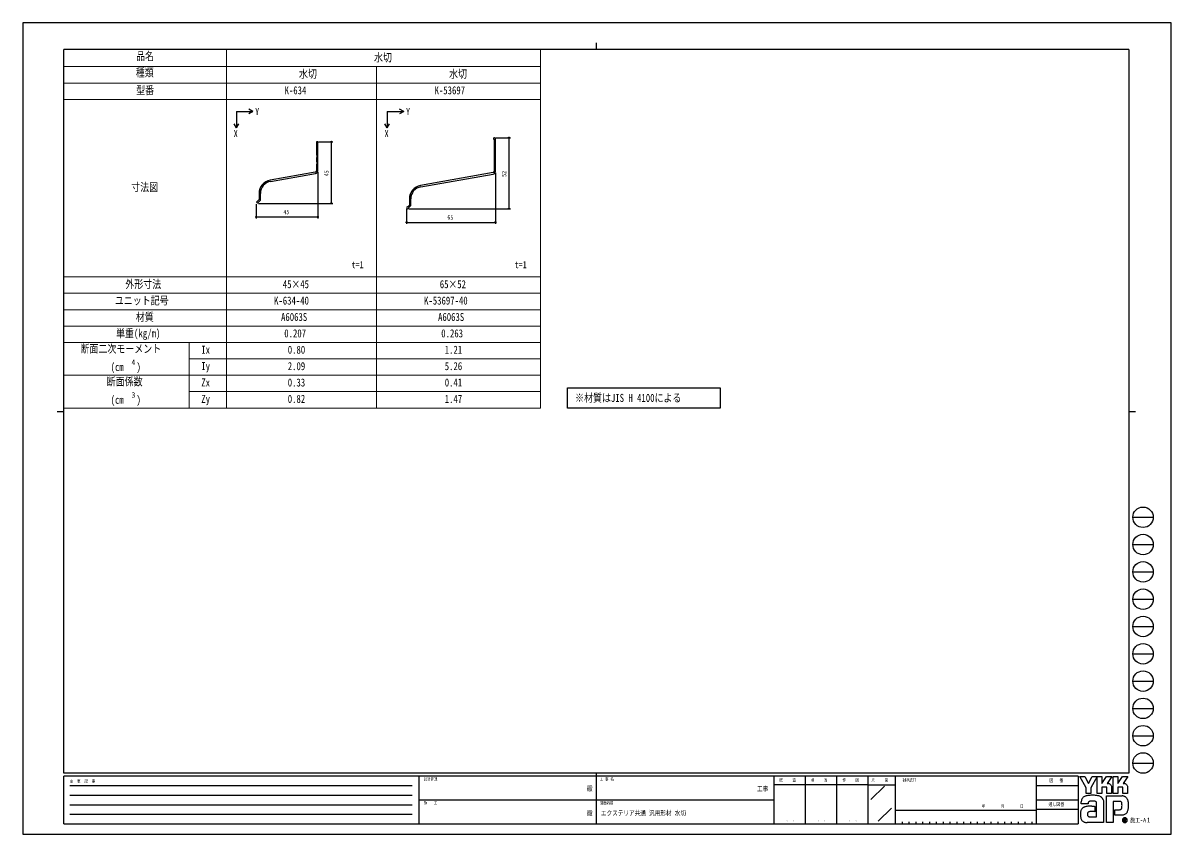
# Model space of a CAD drawing. Units: millimetres on the paper. Extents: x -420 to 420, y -297 to 297.
import ezdxf
from ezdxf.enums import TextEntityAlignment as Align

# ---------------------------------------------------------------- set-up
doc = ezdxf.new("R2010")
doc.units = ezdxf.units.MM
doc.header["$PDMODE"] = 32
doc.header["$PDSIZE"] = 0.5
doc.layers.add('0-1_TABLE1', color=7, linetype='Continuous', lineweight=18)
for name, color, linetype in [('0-2_USER1', 3, 'Continuous'), ('0-3_YKK_11', 7, 'Continuous'), ('0-4_YKK_12', 2, 'Continuous'), ('0-5_YKK_D', 6, 'Continuous'), ('0-6_YKK_ZWAK', 7, 'Continuous')]:
    doc.layers.add(name, color=color, linetype=linetype)
doc.styles.add('ＭＳ ゴシック', font='')
doc.styles.get('ＭＳ ゴシック').set_extended_font_data('MS Gothic')

msp = doc.modelspace()

# ---------------------------------------------------------------- linework, layer by layer
at = {"layer": '0-1_TABLE1'}
for p, q in [((-271.498, 277), (-271.498, 15)), ((-41.498, 277), (-41.498, 15)), ((-390.498, 265), (-41.498, 265)), ((-161.498, 265), (-161.498, 15)), ((-390.498, 253), (-41.498, 253)), ((-390.498, 241), (-41.498, 241)), ((-390.498, 111), (-41.498, 111)), ((-390.498, 99), (-41.498, 99)), ((-390.498, 87), (-41.498, 87)), ((-390.498, 75), (-41.498, 75)), ((-390.498, 63), (-41.498, 63)), ((-298.831, 63), (-298.831, 15)), ((-298.831, 51), (-41.498, 51)), ((-390.498, 39), (-41.498, 39)), ((-298.831, 27), (-41.498, 27)), ((-390.498, 15), (-41.498, 15))]:
    msp.add_line(p, q, dxfattribs=at)
at = {"layer": '0-2_USER1'}
for p, q in [((-264.118, 232.226), (-252.118, 232.226)), ((-264.118, 232.226), (-264.118, 220.226)), ((-252.118, 232.226), (-255.118, 233.959)), ((-252.118, 232.226), (-255.118, 230.494)), ((-153.618, 232.226), (-141.618, 232.226)), ((-153.618, 232.226), (-153.618, 220.226)), ((-141.618, 232.226), (-144.618, 233.959)), ((-141.618, 232.226), (-144.618, 230.494)), ((-264.118, 220.226), (-265.85, 223.226)), ((-264.118, 220.226), (-262.386, 223.226)), ((-153.618, 220.226), (-155.35, 223.226)), ((-153.618, 220.226), (-151.886, 223.226))]:
    msp.add_line(p, q, dxfattribs=at)
at = {"layer": '0-3_YKK_11'}
for p, q in [((-74.449, 188.319), (-74.449, 212.244)), ((-206.403, 187.76), (-239.313, 181.957)), ((-239.139, 180.972), (-206.229, 186.775)), ((-76.076, 187.37), (-129.186, 178.005)), ((-129.013, 177.02), (-76.102, 186.35))]:
    msp.add_line(p, q, dxfattribs=at)
for points in [[(-75.429, 211.602), (-75.249, 211.328), (-75.249, 188.354)], [(-204.577, 188.744), (-204.577, 209.905), (-205.577, 209.905), (-205.577, 200.405), (-205.277, 200.232), (-205.277, 198.579), (-205.577, 198.405), (-205.577, 195.405), (-205.277, 195.232), (-205.277, 193.579), (-205.577, 193.405), (-205.577, 188.744)], [(-247.577, 172.109), (-247.577, 167.612), (-249.43, 165.759), (-248.723, 165.052), (-246.577, 167.198), (-246.577, 172.109)], [(-137.45, 168.157), (-137.45, 163.651), (-138.677, 162.424), (-138.847, 162.339)], [(-138.055, 161.547), (-137.97, 161.716), (-136.45, 163.237), (-136.45, 168.157)]]:
    msp.add_lwpolyline(points, dxfattribs=at)
for centre, radius, start, end in [((-75.149, 212.244), 0.7, 0.00001, 246.42165), ((-206.577, 188.744), 1, 280.00001, 359.99999), ((-206.577, 188.744), 2, 280.00001, 359.99999), ((-76.449, 188.319), 2, 279.99994, 359.99997), ((-76.249, 188.354), 1, 279.99973, 0.00005), ((-237.577, 172.109), 10, 100.00001, 179.99999), ((-237.577, 172.109), 9, 100.00001, 179.99999), ((-127.45, 168.157), 10, 99.99973, 179.99999), ((-127.45, 168.157), 9, 100, 180.0001), ((-138.748, 161.646), 0.7, 98.13015, 351.87087)]:
    msp.add_arc(centre, radius, start, end, dxfattribs=at)
at = {"layer": '0-4_YKK_12'}
msp.add_lwpolyline([(-21.498, 29.886), (90.316, 29.886), (90.316, 15), (-21.498, 15)], close=True, dxfattribs=at)
at = {"layer": '0-5_YKK_D'}
for p, q in [((-74.149, 212.944), (-63.449, 212.944)), ((-64.449, 160.946), (-64.449, 212.944)), ((-204.077, 209.905), (-193.577, 209.905)), ((-194.577, 164.905), (-194.577, 209.905)), ((-204.577, 187.744), (-204.577, 153.905)), ((-74.449, 187.319), (-74.449, 149.946)), ((-249.577, 164.405), (-249.577, 153.905)), ((-248.077, 164.905), (-193.577, 164.905)), ((-139.448, 160.646), (-139.448, 149.946)), ((-137.748, 160.946), (-63.449, 160.946)), ((-249.577, 154.905), (-204.577, 154.905)), ((-139.448, 150.946), (-74.449, 150.946))]:
    msp.add_line(p, q, dxfattribs=at)
for centre in [(-194.577, 209.905), (-64.449, 212.944), (-194.577, 164.905), (-64.449, 160.946), (-249.577, 154.905), (-204.577, 154.905), (-139.448, 150.946), (-74.449, 150.946)]:
    msp.add_circle(centre, 0.425, dxfattribs=at)
at = {"layer": '0-6_YKK_ZWAK'}
for p, q in [((-0.498, 282.5), (-0.498, 277.5)), ((389.502, 277.5), (-390.498, 277.5)), ((-390.498, -252.5), (-390.498, 277.5)), ((389.502, 277.5), (389.502, -252.5)), ((-395.498, 12.5), (-390.498, 12.5)), ((389.502, 12.5), (394.502, 12.5)), ((392.502, -65), (407.502, -65)), ((392.502, -85), (407.502, -85)), ((392.502, -105), (407.502, -105)), ((392.502, -125), (407.502, -125)), ((392.502, -145), (407.502, -145)), ((392.502, -165), (407.502, -165)), ((392.502, -185), (407.502, -185)), ((392.502, -205), (407.502, -205)), ((392.502, -225), (407.502, -225)), ((392.502, -245), (407.502, -245)), ((389.502, -252.5), (-390.498, -252.5)), ((-130.498, -254.5), (-390.498, -254.5)), ((-390.498, -289.5), (-390.498, -254.5)), ((-130.498, -254.5), (-130.498, -289.5)), ((-0.498, -254.5), (-130.498, -254.5)), ((-0.498, -252.5), (-0.498, -289.5)), ((129.502, -254.5), (-0.498, -254.5)), ((152.502, -254.5), (152.502, -289.5)), ((175.502, -254.5), (175.502, -289.5)), ((198.502, -254.5), (198.502, -289.5)), ((218.502, -254.5), (198.502, -254.5)), ((321.752, -254.5), (218.502, -254.5)), ((218.502, -254.5), (218.502, -289.5)), ((321.752, -254.5), (321.752, -289.5)), ((352.502, -254.5), (321.752, -254.5)), ((352.502, -254.5), (352.502, -289.5)), ((-386.248, -261.5), (-135.498, -261.5)), ((-386.248, -268.5), (-135.498, -268.5)), ((198.502, -261), (129.502, -261)), ((198.502, -261), (218.502, -261)), ((200.71, -271.829), (210.504, -262.036)), ((321.752, -261.5), (352.502, -261.5)), ((-386.248, -275.5), (-135.498, -275.5)), ((-129.748, -272), (-0.498, -272)), ((-0.498, -272), (129.502, -272)), ((321.752, -272), (352.502, -272)), ((-386.248, -282.5), (-135.498, -282.5)), ((206.067, -287.599), (215.689, -277.977)), ((218.502, -279.5), (321.752, -279.5)), ((352.502, -279), (321.752, -279)), ((387.916, -285.572), (387.916, -285.572)), ((-390.498, -289.5), (-130.498, -289.5)), ((-130.498, -289.5), (-0.498, -289.5)), ((-0.498, -289.5), (129.502, -289.5)), ((129.502, -289.5), (198.502, -289.5)), ((198.502, -289.5), (218.502, -289.5)), ((218.502, -289.5), (321.752, -289.5)), ((223.502, -288), (223.502, -289.5)), ((228.502, -288), (228.502, -289.5)), ((233.502, -288), (233.502, -289.5)), ((238.502, -288), (238.502, -289.5)), ((243.502, -288), (243.502, -289.5)), ((248.502, -288), (248.502, -289.5)), ((253.502, -288), (253.502, -289.5)), ((258.502, -288), (258.502, -289.5)), ((263.502, -288), (263.502, -289.5)), ((268.502, -288), (268.502, -289.5)), ((273.502, -288), (273.502, -289.5)), ((278.502, -288), (278.502, -289.5)), ((283.502, -288), (283.502, -289.5)), ((288.502, -288), (288.502, -289.5)), ((293.502, -288), (293.502, -289.5)), ((298.502, -288), (298.502, -289.5)), ((303.502, -288), (303.502, -289.5)), ((308.502, -288), (308.502, -289.5)), ((313.502, -288), (313.502, -289.5)), ((318.502, -288), (318.502, -289.5)), ((321.752, -289.5), (352.502, -289.5)), ((386.667, -288.398), (386.667, -288.398))]:
    msp.add_line(p, q, dxfattribs=at)
for points in [[(-420.5, -297), (420.5, -297), (420.5, 297), (-420.5, 297)], [(353.602, -254.8), (357.283, -254.8), (360.047, -260.01), (362.804, -254.8), (366.488, -254.8), (361.767, -263.199), (361.767, -267.413), (358.41, -267.413), (358.41, -263.086)]]:
    msp.add_lwpolyline(points, close=True, dxfattribs=at)
for points in [[(198.502, -254.5), (129.502, -254.5), (129.502, -289.5)], [(373.055, -262.661), (369.877, -262.661), (369.877, -267.41), (366.491, -267.41), (366.491, -254.8), (369.877, -254.8), (369.877, -259.958), (373.207, -254.8), (377.184, -254.8), (373.616, -260.021), (373.742, -260.021), (373.882, -260.021), (374.025, -260.021), (374.163, -260.021), (374.287, -260.021), (374.386, -260.021), (374.452, -260.021), (374.477, -260.021)], [(375.451, -260.221), (375.855, -260.452), (376.197, -260.753), (376.473, -261.112), (376.676, -261.515), (376.801, -261.95), (376.844, -262.404), (376.844, -267.422), (373.541, -267.422), (373.541, -263.141)], [(384.751, -262.661), (381.577, -262.661), (381.577, -267.413), (378.19, -267.413), (378.19, -254.8), (381.577, -254.8), (381.577, -259.958), (384.903, -254.8), (388.88, -254.8), (385.312, -260.021), (385.44, -260.021), (385.58, -260.021), (385.724, -260.021), (385.861, -260.021), (385.984, -260.021), (386.083, -260.021), (386.149, -260.021), (386.173, -260.021)], [(387.148, -260.221), (387.554, -260.452), (387.897, -260.753), (388.174, -261.112), (388.378, -261.515), (388.505, -261.95), (388.548, -262.404), (388.548, -267.413), (385.237, -267.413), (385.237, -263.141)], [(382.887, -273.151), (378.119, -273.151), (378.119, -288.5), (373.123, -288.5), (373.123, -269.079), (384.735, -269.079)], [(360.48, -273.231), (360.247, -273.362), (360.066, -273.522), (359.929, -273.708), (359.829, -273.92), (359.761, -274.153), (359.716, -274.407), (359.689, -274.679), (359.673, -274.967), (354.674, -274.979), (354.689, -274.295), (354.717, -273.527)], [(370.771, -271.917), (370.913, -272.49), (370.993, -273.104), (371.018, -273.759), (371.018, -288.5), (358.955, -288.5)], [(362.395, -276.553), (363.341, -276.615), (364.084, -276.699), (364.571, -276.777), (364.745, -276.823), (364.745, -280.647), (364.192, -280.589), (363.586, -280.556), (362.965, -280.543), (362.369, -280.545), (361.837, -280.556), (361.408, -280.571), (361.123, -280.584), (361.019, -280.589), (360.586, -280.668), (360.213, -280.792), (359.9, -280.961), (359.647, -281.177), (359.453, -281.44), (359.318, -281.75), (359.244, -282.11), (359.229, -282.519), (359.276, -282.969), (359.372, -283.341), (359.509, -283.642), (359.683, -283.879), (359.886, -284.059), (360.113, -284.191), (360.359, -284.279), (360.616, -284.332), (365.926, -284.332), (365.926, -274.507), (365.928, -274.313), (365.918, -274.122), (365.893, -273.939), (365.85, -273.765), (365.786, -273.602), (365.699, -273.455), (365.584, -273.324), (365.439, -273.212)], [(365.439, -273.212), (365.127, -273.09), (364.629, -272.987), (363.994, -272.91), (363.271, -272.869), (362.508, -272.873), (361.756, -272.928)], [(384.583, -276.1), (384.576, -275.463), (384.546, -274.89), (384.474, -274.386), (384.344, -273.959)], [(387.871, -270.451), (388.197, -270.862), (388.441, -271.261), (388.612, -271.622)], [(387.456, -282.097), (386.995, -282.456), (386.514, -282.738), (386.018, -282.948), (385.51, -283.092), (384.993, -283.174), (384.472, -283.201), (379.336, -283.201), (379.336, -279.166), (382.232, -279.166), (382.766, -279.159), (383.236, -279.113), (383.639, -278.995)], [(387.461, -286.26), (387.458, -286.201), (387.451, -286.145), (387.439, -286.09), (387.422, -286.039), (387.4, -285.99), (387.374, -285.944), (387.343, -285.901), (387.308, -285.861), (387.262, -285.82), (387.21, -285.785), (387.154, -285.754), (387.093, -285.729), (387.028, -285.71), (386.958, -285.696), (386.885, -285.687), (386.808, -285.684), (386.05, -285.684), (386.05, -287.914), (386.279, -287.914), (386.279, -285.912), (386.808, -285.912), (386.862, -285.914), (386.914, -285.919), (386.962, -285.928), (387.006, -285.94), (387.047, -285.956), (387.084, -285.975), (387.117, -285.997), (387.147, -286.022)], [(387.236, -286.26), (387.222, -286.367), (387.184, -286.451), (387.126, -286.516), (387.055, -286.562), (386.974, -286.594), (386.89, -286.614), (386.808, -286.624), (386.733, -286.627), (386.534, -286.627), (386.635, -286.797), (387.289, -287.922), (387.551, -287.922), (386.92, -286.839), (386.979, -286.827), (387.036, -286.812), (387.089, -286.794), (387.14, -286.773), (387.187, -286.749), (387.231, -286.722), (387.271, -286.691), (387.308, -286.658)]]:
    msp.add_lwpolyline(points, dxfattribs=at)
for centre in [(400.002, -65), (400.002, -85), (400.002, -105), (400.002, -125), (400.002, -145), (400.002, -165), (400.002, -185), (400.002, -205), (400.002, -225), (400.002, -245)]:
    msp.add_circle(centre, 7.5, dxfattribs=at)
for centre, radius, start, end in [((374.482, -262.519), 2.498, 78.26798, 90.11215), ((374.517, -262.337), 2.312, 66.19963, 78.22058), ((386.178, -262.523), 2.502, 78.27851, 90.10826), ((386.212, -262.348), 2.323, 66.2483, 78.23226), ((359.729, -276.269), 7.325, 100.93159, 107.35499), ((362.205, -288.282), 19.59, 97.86054, 101.37938), ((363.368, -296.358), 27.749, 94.90201, 97.9576), ((363.447, -297.005), 28.4, 91.6169, 94.94971), ((363.337, -292.406), 23.8, 87.51794, 91.66439), ((363.646, -285.778), 17.165, 81.92631, 87.59083), ((364.559, -279.523), 10.844, 73.67137, 82.05943), ((365.913, -274.992), 6.115, 60.60528, 73.9085), ((373.072, -263.129), 0.469, 358.57817, 92.1683), ((384.545, -274.421), 5.346, 78.73198, 87.96551), ((384.771, -263.127), 0.467, 358.29941, 92.43455), ((363.78, -274.046), 9.079, 171.55622, 176.72493), ((360.704, -273.587), 5.968, 163.48385, 171.57982), ((359.161, -273.129), 4.358, 152.2125, 163.4865), ((358.494, -272.784), 3.607, 138.03852, 152.12015), ((358.493, -272.801), 3.618, 122.60463, 137.83438), ((359.062, -282.257), 5.387, 112.58838, 120.58162), ((358.972, -273.575), 4.528, 108.37421, 122.42809), ((359.699, -283.79), 7.047, 106.61303, 112.59024), ((360.702, -287.161), 10.564, 99.87193, 106.59825), ((361.264, -290.327), 13.78, 94.78469, 99.91711), ((361.538, -293.477), 16.941, 90.80099, 94.81812), ((361.799, -276.363), 3.398, 102.4979, 112.84632), ((362.457, -279.199), 6.31, 96.37207, 102.75341), ((361.58, -295.823), 19.287, 87.57779, 90.82714), ((366.467, -273.886), 4.88, 52.17347, 59.90542), ((366.963, -273.245), 4.069, 43.55042, 52.14561), ((367.236, -272.981), 3.69, 34.48659, 43.50182), ((367.238, -272.975), 3.685, 25.58915, 34.43128), ((366.91, -273.129), 4.047, 17.43089, 25.54591), ((382.914, -275.601), 2.45, 77.94572, 90.63794), ((383.127, -274.602), 1.429, 60.20991, 77.92418), ((383.265, -274.342), 1.135, 39.8078, 59.75378), ((383.071, -274.49), 1.379, 22.65544, 39.38165), ((379.25, -276.676), 5.311, 347.14308, 355.40008), ((373.22, -276.158), 11.363, 355.2339, 0.29193), ((384.702, -273.62), 4.529, 69.03034, 78.69541), ((384.848, -273.23), 4.113, 59.39484, 68.9885), ((384.916, -273.111), 3.976, 50.3012, 59.3616), ((384.891, -273.139), 4.013, 42.05209, 50.28551), ((382.909, -274.281), 6.292, 14.76267, 25.00486), ((379.05, -275.333), 10.292, 7.9139, 14.95041), ((375.196, -275.893), 14.187, 2.54376, 8.01251), ((373.617, -276.05), 15.768, 352.8937, 357.82206), ((372.986, -276.01), 16.399, 357.76419, 2.60674), ((363.813, -282.349), 9.729, 174.55588, 182.47272), ((369.25, -282.263), 15.165, 181.90948, 187.89042), ((360.898, -282.07), 6.801, 164.97537, 174.56739), ((362.869, -283.161), 8.722, 187.80471, 196.36971), ((359.246, -281.629), 5.09, 153.89178, 164.94341), ((359.5, -284.156), 5.209, 196.3102, 208.20993), ((358.493, -281.267), 4.255, 142.04688, 153.80771), ((358.347, -281.163), 4.076, 130.60221, 141.94427), ((358.588, -281.451), 4.452, 120.60724, 130.53081), ((383.172, -277.943), 1.151, 293.91672, 314.09376), ((383.015, -277.804), 1.36, 314.78099, 333.92928), ((382.005, -277.314), 2.483, 334.00676, 347.34989), ((386.67, -286.819), 1.764, 90.09157, 179.92363), ((386.659, -286.813), 1.569, 134.8007, 180.12175), ((386.664, -286.804), 1.566, 89.86602, 135.149), ((386.67, -286.816), 1.761, 44.93442, 90.08536), ((386.671, -286.816), 1.577, 45.03108, 90.11509), ((384.123, -278.339), 5.024, 311.57033, 318.66243), ((386.672, -286.817), 1.577, 0.00643, 45.07115), ((383.541, -277.829), 5.797, 318.67367, 325.29112), ((386.684, -286.81), 1.747, 359.78949, 45.13288), ((385.036, -278.943), 3.935, 326.23251, 339.61931), ((381.341, -277.512), 7.897, 339.22498, 347.31457), ((376.915, -276.479), 12.442, 347.15166, 352.97565), ((358.034, -284.936), 3.547, 208.29777, 223.35561), ((357.703, -285.228), 3.107, 223.64205, 239.63663), ((357.977, -284.728), 3.676, 239.8785, 253.65355), ((358.48, -283.001), 5.475, 253.69102, 263.74909), ((358.906, -279.21), 9.29, 263.68487, 270.30455), ((386.659, -286.821), 1.753, 179.86065, 225.14399), ((386.653, -286.823), 1.562, 179.75513, 225.29722), ((386.668, -286.821), 1.759, 224.94536, 269.98445), ((386.664, -286.837), 1.56, 224.62822, 270.10973), ((386.665, -286.814), 1.584, 270.09072, 359.90926), ((386.668, -286.812), 1.768, 269.98802, 314.93777), ((386.901, -286.25), 0.335, 358.3894, 42.86139), ((386.907, -286.276), 0.553, 316.37674, 1.6565), ((386.68, -286.824), 1.751, 314.92572, 0.23508)]:
    msp.add_arc(centre, radius, start, end, dxfattribs=at)
msp.add_point((-0.498, -289.5), dxfattribs=at)

# ---------------------------------------------------------------- texts
at = {"layer": '0-1_TABLE1', "style": 'ＭＳ ゴシック', "width": 0.8}
for s, height, p in [('品名', 5.865, (-337.611, 268)), ('水切', 5.865, (-163.325, 267)), ('種類', 5.865, (-337.825, 256)), ('水切', 5.865, (-218.325, 255)), ('水切', 5.865, (-108.325, 255)), ('型番', 5.865, (-337.575, 243)), ('K-634', 5.865, (-228.871, 243)), ('K-53697', 5.865, (-118.991, 243)), ('寸法図', 5.865, (-341.201, 172)), ('t=1', 5.132, (-179.8, 115.859)), ('t=1', 5.132, (-60.3, 115.859)), ('外形寸法', 5.865, (-345.505, 101)), ('45×45', 5.865, (-230.151, 101)), ('65×52', 5.865, (-115.151, 101)), ('ユニット記号', 5.865, (-353.185, 89)), ('K-634-40', 5.865, (-236.551, 89)), ('K-53697-40', 5.865, (-126.671, 89)), ('材質', 5.865, (-337.825, 77)), ('A6063S', 5.865, (-231.431, 77)), ('A6063S', 5.865, (-116.431, 77)), ('単重(㎏/m)', 5.865, (-352.331, 65)), ('0.207', 5.865, (-229.085, 65)), ('0.263', 5.865, (-114.085, 65)), ('断面二次モーメント', 5.865, (-378.371, 53.667)), ('Ix', 5.865, (-289.858, 53)), ('0.80', 5.865, (-226.525, 53)), ('1.21', 5.865, (-111.525, 53)), ('4', 4.106, (-340.91, 45.267)), ('(cm', 5.865, (-356.27, 40.333)), (')', 5.865, (-337.326, 40.333)), ('Iy', 5.865, (-289.858, 41)), ('2.09', 5.865, (-226.525, 41)), ('5.26', 5.865, (-111.525, 41)), ('断面係数', 5.865, (-359.171, 29.667)), ('Zx', 5.865, (-289.858, 29)), ('0.33', 5.865, (-226.525, 29)), ('0.41', 5.865, (-111.525, 29)), ('3', 4.106, (-340.91, 21.267)), ('(cm', 5.865, (-356.27, 16.333)), (')', 5.865, (-337.326, 16.333)), ('Zy', 5.865, (-289.858, 17)), ('0.82', 5.865, (-226.525, 17)), ('1.47', 5.865, (-111.525, 17))]:
    msp.add_text(s, height=height, dxfattribs=at).set_placement(p, align=Align.BOTTOM_LEFT)
at = {"layer": '0-2_USER1', "style": 'ＭＳ ゴシック', "width": 0.8}
for s, height, p in [('Y', 5.132, (-250.379, 228.162)), ('Y', 5.132, (-139.879, 228.162)), ('X', 5.132, (-266.092, 211.847)), ('X', 5.132, (-155.592, 211.847)), ('※材質はJIS H 4100による', 5.865, (-16.054, 17.73)), ('エクステリア共通 汎用形材 水切', 3.666, (2.906, -284.58))]:
    msp.add_text(s, height=height, dxfattribs=at).set_placement(p, align=Align.BOTTOM_LEFT)
at = {"layer": '0-5_YKK_D', "style": 'ＭＳ ゴシック', "width": 0.8}
for s, p in [('45', (-195.577, 184.765)), ('52', (-65.449, 184.305))]:
    msp.add_text(s, height=3.299, rotation=90, dxfattribs=at).set_placement(p, align=Align.BOTTOM_LEFT)
for s, p in [('45', (-229.717, 155.905)), ('65', (-109.589, 151.946))]:
    msp.add_text(s, height=3.299, dxfattribs=at).set_placement(p, align=Align.BOTTOM_LEFT)
at = {"layer": '0-6_YKK_ZWAK', "style": 'ＭＳ ゴシック', "width": 0.8}
for s, height, p in [('変  更  記  事', 2.199, (-386.131, -260)), ('設計監理', 2.199, (-126.831, -258.5)), ('工 事 名', 2.199, (2.127, -258.5)), ('照     査', 2.199, (133.642, -259.25)), ('担     当', 2.199, (156.722, -259.25)), ('作     図', 2.199, (179.722, -259.25)), ('尺     度', 2.199, (201.142, -259.25)), ('御承認印', 2.199, (223.914, -259.25)), ('図\u3000 番', 2.566, (331.34, -259.75)), ('殿', 3.666, (-7.367, -266.583)), ('工事', 3.666, (117.233, -266.746)), ('施\u3000\u3000工', 2.199, (-126.831, -276)), ('図面内容', 2.199, (2.127, -276)), ('年        月        日', 2.199, (281.991, -278.321)), ('通し図番', 2.566, (330.78, -277.25)), ('殿', 3.666, (-7.367, -284.583)), ('施工-A１', 3.299, (390.502, -289.5)), ('． ．', 2.592, (138.5, -288.435)), ('． ．', 2.592, (161.5, -288.435)), ('． ．', 2.592, (184.5, -288.435))]:
    msp.add_text(s, height=height, dxfattribs=at).set_placement(p, align=Align.BOTTOM_LEFT)

doc.saveas('drawing.dxf')
